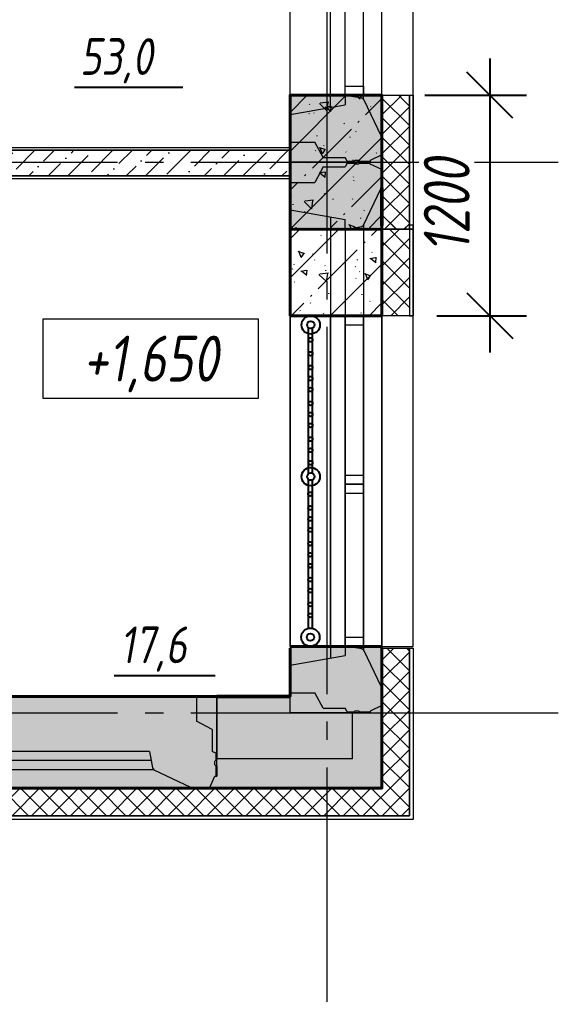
# Model space of a CAD drawing. Header units: millimetres. Extents: x -85420 to 1195317, y -69347 to 470418.
# Drawn here: x 499673 to 502586, y 14042 to 19354 of the extents above; entities that cross this region are included whole.
import ezdxf
from ezdxf import colors
from ezdxf.entities.mleader import LeaderData, LeaderLine
from ezdxf.enums import TextEntityAlignment as Align
from ezdxf.math import Vec2, Vec3

# ---------------------------------------------------------------- set-up
doc = ezdxf.new("R2010")
doc.units = ezdxf.units.MM
for name, pattern in [('GOST2.303 6', [12, 8, -1.5, 1, -1.5]), ('ГОСТ 2.303 4', [7, 5, -2, 0]), ('ГОСТ 2.303 5', [24, 20, -1.5, 1, -1.5]), ('осевая', [50.8, 31.75, -6.35, 6.35, -6.35])]:
    doc.linetypes.add(name, pattern=pattern)
for name, color, linetype, lineweight in [('+АР_Выноски', 4, 'Continuous', 9), ('+АР_Лестница', 3, 'Continuous', 9), ('+АР_Осевые линии', 252, 'GOST2.303 6', 9), ('+АР_Стены внутренние', 250, 'Continuous', 18), ('АР_Окна', 4, 'Continuous', 9), ('АР_Отметки', 7, 'Continuous', 5), ('АР_Сущ Несущая стена', 250, 'Continuous', 50), ('АР_штриховка несущих стен', 250, 'Continuous', 0), ('Подоконники ПД-11 (МДФ 1550х450)', 245, 'Continuous', 13), ('СПДС_+АР_Стены', 250, 'Continuous', 20), ('стены', 7, 'Continuous', 40), ('ТОНКАЯ', 253, 'Continuous', 0), ('ЭКСПЛИКАЦИЯ', 7, 'Continuous', 5)]:
    doc.layers.add(name, color=color, linetype=linetype, lineweight=lineweight)
for name, color, linetype, lineweight, true_color in [('АР_лестницы', 7, 'Continuous', 15, 0xff24ff), ('ОСИ', 7, 'осевая', 13, 0x999999), ('ПБ_граница', 7, 'ГОСТ 2.303 4', 40, 0xdb0000)]:
    doc.layers.add(name, color=color, linetype=linetype, lineweight=lineweight, true_color=true_color)
doc.styles.add('ISOCPEUR', font='', dxfattribs={"height": 250})
doc.styles.add('ГОСТ 2.304', font='CS_Gost2304.shx', dxfattribs={"oblique": 10})
doc.styles.get('ISOCPEUR').set_extended_font_data('ISOCPEUR', italic=True)
doc.dimstyles.new('СПДС', dxfattribs={"dimscale": 100, "dimtxt": 2.5, "dimasz": 2.5, "dimexe": 2, "dimexo": 0.625, "dimgap": 1, "dimtad": 1, "dimdec": 0, "dimrnd": 5, "dimtxsty": 'ГОСТ 2.304', "dimblk": 'OBLIQUE', "dimblk1": 'OBLIQUE', "dimblk2": 'OBLIQUE', "dimcen": 2.5, "dimdle": 2, "dimadec": 0, "dimazin": 2, "dimtfac": 0.75, "dimtdec": 4, "dimtmove": 1, "dimatfit": 3, "dimfxl": 1, "dimtfill": 1, "dimtolj": 1, "dimarcsym": 1})
pattern_1 = [(45, (0, 0), (-53.033009, 53.033009), []), (135, (0, 0), (-53.033009, -53.033009), [])]

# ---------------------------------------------------------------- blocks, each defined once
blk = doc.blocks.new('_Oblique')
at = {"color": 0, "linetype": 'ByBlock', "lineweight": -2}
blk.add_line((-0.5, -0.5), (0.5, 0.5), dxfattribs=at)
blk = doc.blocks.new('*D339')
at = {"layer": 'Defpoints', "color": 0, "ltscale": 100, "transparency": 16777216}
for p in [(501816.4, 18941.4), (501882.7, 17740.2), (502233.3, 17740.2)]:
    blk.add_point(p, dxfattribs=at)
at = {"layer": 'ПБ_граница', "color": 0, "linetype": 'ByBlock', "lineweight": -2, "ltscale": 100, "transparency": 16777216}
for p, q in [((502233.3, 19141.4), (502233.3, 17540.2)), ((501878.9, 18941.4), (502433.3, 18941.4)), ((501945.2, 17740.2), (502433.3, 17740.2))]:
    blk.add_line(p, q, dxfattribs=at)
at = {"layer": 'ПБ_граница', "color": 0, "lineweight": -2, "ltscale": 100, "transparency": 16777216, "xscale": 250, "yscale": 250, "zscale": 250}
for p, rotation in [((502233.3, 18941.4), 90), ((502233.3, 17740.2), 270)]:
    blk.add_blockref('_Oblique', p, dxfattribs=dict(at, rotation=rotation))
at = {"layer": 'ПБ_граница', "color": 0, "lineweight": 0, "ltscale": 100, "transparency": 16777216, "insert": (501998.7, 18340.8), "char_height": 250, "attachment_point": 5, "rotation": 90, "style": 'ГОСТ 2.304', "bg_fill": 3, "box_fill_scale": 1.1, "bg_fill_color": 256, "bg_fill_true_color": 13158600, "bg_fill_transparency": 0}
blk.add_mtext('\\A1;1200', dxfattribs=at)
blk = doc.blocks.new('_DotSmall')
at = {"color": 0, "linetype": 'ByBlock', "const_width": 0.5}
blk.add_lwpolyline([(-0.0625, 0, 1), (0.0625, 0, 1)], format="xyb", close=True, dxfattribs=at)
blk = doc.blocks.new('НП 3033')
at = {"layer": 'АР_Окна', "ltscale": 100}
for p, q in [((365, 500), (2635, 500)), ((365, 400), (2635, 400)), ((365, 300), (2635, 300)), ((365, 220), (2635, 220)), ((365, 0), (2635, 0))]:
    blk.add_line(p, q, dxfattribs=at)
for points in [[(365, 300), (365, 500), (365, 670), (2635, 670), (2635, 300)], [(365, 300), (415, 300), (415, 400), (365, 400)], [(1450, 400), (1425, 400), (1425, 300), (1450, 300), (1475, 300), (1475, 400), (1437.5, 400)], [(1500, 400), (1475, 400), (1475, 300), (1500, 300), (1525, 300), (1525, 400), (1487.5, 400)], [(2635, 300), (2585, 300), (2585, 400), (2635, 400)]]:
    blk.add_lwpolyline(points, dxfattribs=at)
at = {"layer": 'СПДС_+АР_Стены', "ltscale": 100}
for points in [[(0, 670), (0, 670), (365, 670), (365, 670)], [(3000, 670), (3000, 670), (2635, 670), (2635, 670)]]:
    blk.add_lwpolyline(points, dxfattribs=at)
at = {"layer": 'стены', "ltscale": 100}
for p, q in [((2960, 500), (2860, 500)), ((0, 0), (0, 0))]:
    blk.add_line(p, q, dxfattribs=at)
at = {"layer": 'стены', "lineweight": 30, "ltscale": 100}
blk.add_lwpolyline([(0, 0), (365, 0), (365, 500), (0, 500)], dxfattribs=at)
at = {"layer": 'стены', "ltscale": 100}
blk.add_lwpolyline([(3000, 500), (2635, 500), (2635, 0), (3000, 0)], dxfattribs=at)
blk = doc.blocks.new('обследование 2 этаж 1245')
at = {"layer": 'ТОНКАЯ', "ltscale": 100}
for p, q in [((60460, -52820), (60460, -50100)), ((59960, -52700), (59960, -50220)), ((60180, -52661.9), (60180, -50258.1)), ((60260, -52595), (60260, -50325)), ((60360, -52617), (60360, -50303)), ((60260, -52595), (60350, -52610)), ((60260, -52595), (60260, -52648)), ((60350, -52610), (60360, -52617)), ((60360, -52617), (60455, -52818)), ((59960, -52700), (60260, -52648)), ((59960, -52700), (59960, -52850)), ((59960, -52850), (60095, -52850)), ((59960, -52960), (59960, -52850)), ((60140, -52935), (60095, -52850)), ((60455, -52818), (60460, -52820)), ((60460, -52920), (60460, -52820)), ((60140, -52935), (60260, -52935)), ((60270, -52955), (60260, -52935)), ((60270, -52955), (60308, -52955)), ((60313, -52950), (60308, -52955)), ((60333, -52950), (60313, -52950)), ((60338, -52955), (60333, -52950)), ((60338, -52955), (60395, -52955)), ((60460, -52920), (60395, -52950)), ((60395, -52950), (60395, -52955)), ((60395, -52955), (60395, -52960)), ((60395, -52960), (59960, -52960)), ((59960, -52960), (59960, -53070)), ((60395, -52960), (59960, -52960)), ((59960, -52960), (59960, -53070)), ((60395, -52960), (59960, -52960)), ((60140, -52985), (60095, -53070)), ((60140, -52985), (60260, -52985)), ((60270, -52965), (60260, -52985)), ((60270, -52965), (60308, -52965)), ((60313, -52970), (60308, -52965)), ((60333, -52970), (60313, -52970)), ((60338, -52965), (60333, -52970)), ((60338, -52960), (60395, -52960)), ((60338, -52960), (60395, -52960)), ((60338, -52960), (60395, -52960)), ((60338, -52965), (60395, -52965)), ((60395, -52965), (60395, -52960)), ((60395, -52965), (60395, -52960)), ((60395, -52970), (60395, -52965)), ((60395, -52970), (60395, -52965)), ((60460, -53000), (60395, -52970)), ((60460, -53000), (60395, -52970)), ((60460, -53000), (60460, -53100)), ((60460, -53000), (60460, -53100)), ((59960, -53220), (59960, -53070)), ((59960, -53220), (59960, -53070)), ((59960, -53070), (60095, -53070)), ((60360, -53303), (60455, -53102)), ((60360, -53303), (60455, -53102)), ((60455, -53102), (60460, -53100)), ((60455, -53102), (60460, -53100)), ((60460, -53100), (60460, -55820)), ((59960, -53220), (60260, -53272)), ((59960, -53220), (60260, -53272)), ((59960, -53220), (59960, -55700)), ((60180, -53258.1), (60180, -55661.9)), ((60260, -53325), (60260, -53272)), ((60260, -53325), (60260, -53272)), ((60260, -53325), (60350, -53310)), ((60260, -53325), (60350, -53310)), ((60260, -53325), (60260, -55595)), ((60350, -53310), (60360, -53303)), ((60350, -53310), (60360, -53303)), ((60360, -53303), (60360, -55617)), ((60260, -55595), (60350, -55610)), ((60260, -55595), (60260, -55648)), ((60260, -55595), (60350, -55610)), ((60260, -55595), (60260, -55648)), ((60350, -55610), (60360, -55617)), ((60350, -55610), (60360, -55617)), ((59960, -55700), (60260, -55648)), ((59960, -55700), (60260, -55648)), ((60360, -55617), (60455, -55818)), ((60360, -55617), (60455, -55818)), ((59960, -55700), (59960, -55850)), ((59960, -55700), (59960, -55850)), ((60455, -55818), (60460, -55820)), ((60455, -55818), (60460, -55820)), ((60460, -55920), (60460, -55820)), ((60460, -55920), (60460, -55820)), ((59300, -55870), (56820, -55870)), ((59300, -55870), (59450, -55870)), ((59450, -55870), (59450, -56005)), ((59560, -55870), (59450, -55870)), ((59960, -55870), (59560, -55870)), ((59960, -55870), (59560, -55870)), ((59960, -55870), (59560, -55870)), ((59560, -56305), (59560, -55870)), ((59560, -55870), (59560, -56210)), ((59960, -55960), (59960, -55850)), ((59960, -55850), (60095, -55850)), ((59960, -55960), (59960, -55850)), ((59960, -55960), (59960, -55870)), ((59960, -55960), (59960, -55870)), ((60140, -55935), (60095, -55850)), ((60460, -55920), (60395, -55950)), ((60460, -55920), (60395, -55950)), ((60300, -55960), (59960, -55960)), ((60300, -55960), (59960, -55960)), ((60395, -55960), (59960, -55960)), ((60395, -55960), (59960, -55960)), ((60140, -55935), (60260, -55935)), ((60270, -55955), (60260, -55935)), ((60270, -55955), (60308, -55955)), ((60300, -56210), (60300, -55960)), ((60300, -56210), (60300, -55960)), ((60300, -56210), (60300, -55960)), ((60313, -55950), (60308, -55955)), ((60333, -55950), (60313, -55950)), ((60338, -55955), (60333, -55950)), ((60338, -55955), (60395, -55955)), ((60338, -55960), (60395, -55960)), ((60338, -55960), (60395, -55960)), ((60395, -55950), (60395, -55955)), ((60395, -55950), (60395, -55955)), ((60395, -55955), (60395, -55960)), ((60395, -55955), (60395, -55960)), ((59535, -56050), (59450, -56005)), ((59535, -56050), (59535, -56170)), ((59195, -56170), (56925, -56170)), ((59195, -56170), (59203.3, -56220)), ((59555, -56180), (59535, -56170)), ((59555, -56180), (59555, -56218)), ((59203.3, -56220), (56916.7, -56220)), ((59203.3, -56220), (59210, -56260)), ((59550, -56223), (59555, -56218)), ((59550, -56243), (59550, -56223)), ((59555, -56248), (59550, -56243)), ((59555, -56248), (59555, -56305)), ((60300, -56210), (59560, -56210)), ((60300, -56210), (59560, -56210)), ((60300, -56210), (59560, -56210)), ((59560, -56248), (59560, -56305)), ((59217, -56270), (56903, -56270)), ((59210, -56260), (59217, -56270)), ((59217, -56270), (59418, -56365)), ((59520, -56370), (59550, -56305)), ((59550, -56305), (59555, -56305)), ((59555, -56305), (59560, -56305)), ((59420, -56370), (56700, -56370)), ((59418, -56365), (59420, -56370)), ((59520, -56370), (59420, -56370))]:
    blk.add_line(p, q, dxfattribs=at)
blk = doc.blocks.new('A$C314F1C93')
at = {"layer": '+АР_Осевые линии', "linetype": 'ГОСТ 2.303 5', "lineweight": 0, "ltscale": 100}
blk.add_line((70940, 64752.7), (70940, -9752.2), dxfattribs=at)
for points in [[(-4200, 3250), (75280, 3250)], [(-4200, 250), (75280, 250)]]:
    blk.add_lwpolyline(points, dxfattribs=at)
blk = doc.blocks.new('АР план')
at = {"layer": 'АР_Отметки', "lineweight": 9}
ml = blk.add_multileader_mtext('Standard', dxfattribs=at)
ml.set_content('+3,950', color=256, style='ISOCPEUR')
ml.set_leader_properties(color=256, linetype='Continuous', lineweight=-1)
ml.set_arrow_properties(name='DOTSMALL')
ml.build(insert=Vec2(0, 0))
ml.multileader.update_dxf_attribs({"has_text_frame": 1, "text_left_attachment_type": 4, "text_right_attachment_type": 4, "dogleg_length": 100, "arrow_head_size": 180})
ctx = ml.context
ctx.base_point, ctx.char_height, ctx.arrow_head_size, ctx.landing_gap_size, ctx.plane_origin = Vec3(653061.3, 32239.7), 250, 180, 50, Vec3(652979.9, 30972.2)
ctx.left_attachment, ctx.right_attachment = 4, 4
notes = []
notes.append((ctx, [(0, (0, 0, 0), (0, 0), (1, 0), 1, [])]))
ctx.mtext.insert, ctx.mtext.width, ctx.mtext.line_spacing_style, ctx.mtext.flow_direction = Vec3(653111.3, 32573.1), 852.697, 2, 5
ml = blk.add_multileader_mtext('Standard', dxfattribs=at)
ml.set_content('+1,975', color=256, style='ISOCPEUR')
ml.set_leader_properties(color=256, linetype='Continuous', lineweight=-1)
ml.set_arrow_properties(name='DOTSMALL')
ml.build(insert=Vec2(0, 0))
ml.multileader.update_dxf_attribs({"has_text_frame": 1, "text_left_attachment_type": 4, "text_right_attachment_type": 4, "dogleg_length": 100, "arrow_head_size": 180})
ctx = ml.context
ctx.base_point, ctx.char_height, ctx.arrow_head_size, ctx.landing_gap_size, ctx.plane_origin = Vec3(652749.3, 27128.7), 250, 180, 50, Vec3(655881.4, 25957)
ctx.left_attachment, ctx.right_attachment = 4, 4
notes.append((ctx, [(0, (0, 0, 0), (0, 0), (1, 0), 1, [])]))
ctx.mtext.insert, ctx.mtext.width, ctx.mtext.line_spacing_style, ctx.mtext.flow_direction = Vec3(652799.3, 27528.7), 852.697, 2, 5
ml = blk.add_multileader_mtext('Standard', dxfattribs=at)
ml.set_content('+2,410', color=256, style='ISOCPEUR')
ml.set_leader_properties(color=256, linetype='Continuous', lineweight=-1)
ml.set_arrow_properties(name='DOTSMALL')
ml.build(insert=Vec2(0, 0))
ml.multileader.update_dxf_attribs({"has_text_frame": 1, "text_left_attachment_type": 4, "text_right_attachment_type": 4, "dogleg_length": 100, "arrow_head_size": 180})
ctx = ml.context
ctx.base_point, ctx.char_height, ctx.arrow_head_size, ctx.landing_gap_size, ctx.plane_origin = Vec3(649667.1, 15695.9), 250, 180, 50, Vec3(647505.9, 15104.7)
ctx.left_attachment, ctx.right_attachment = 4, 4
notes.append((ctx, [(0, (0, 0, 0), (0, 0), (1, 0), 1, [])]))
ctx.mtext.insert, ctx.mtext.width, ctx.mtext.line_spacing_style, ctx.mtext.flow_direction = Vec3(649717.1, 16029.2), 852.697, 2, 5
for ctx, leaders in notes:
    for number, flags, end, landing, length, lines in leaders:
        leader = LeaderData()
        leader.index, (leader.has_last_leader_line, leader.has_dogleg_vector, leader.attachment_direction) = number, flags
        leader.last_leader_point, leader.dogleg_vector, leader.dogleg_length = Vec3(end), Vec3(landing), length
        for number, points, colour, breaks in lines:
            line = LeaderLine()
            line.index, line.vertices, line.color, line.breaks = number, Vec3.list(points), colors.encode_raw_color(colour), breaks
            leader.lines.append(line)
        ctx.leaders.append(leader)

msp = doc.modelspace()

# ---------------------------------------------------------------- wipeouts: each hides what was drawn before it
at = {"color": 7, "ltscale": 100, "true_color": 0xffffff}
msp.add_wipeout([(499800, 17291.3), (500973.8, 17291.3), (500973.8, 17721.3), (499800, 17721.3)], dxfattribs=at).dxf.layer = '+АР_Выноски'

# ---------------------------------------------------------------- next in the draw order: linework, layer by layer
at = {"layer": '+АР_Выноски', "linetype": 'Continuous', "ltscale": 100}
msp.add_lwpolyline([(499800, 17291.3), (500973.8, 17291.3), (500973.8, 17721.3), (499800, 17721.3), (499800, 17291.3)], dxfattribs=at)

# ---------------------------------------------------------------- next in the draw order: texts
at = {"layer": '+АР_Выноски', "linetype": 'Continuous', "ltscale": 100, "style": 'ГОСТ 2.304', "oblique": 10}
msp.add_text('+1,650', height=250, dxfattribs=at).set_placement((500386.9, 17506.3), align=Align.MIDDLE_CENTER)

# ---------------------------------------------------------------- next in the draw order: block references
at = {"layer": 'ОСИ', "ltscale": 40}
msp.add_blockref('A$C314F1C93', (430406.4, 15326.4, 0), dxfattribs=at)

# ---------------------------------------------------------------- next in the draw order: hatches: boundary and pattern name
at = {"layer": '+АР_Стены внутренние', "lineweight": 0, "ltscale": 100}
h = msp.add_hatch(dxfattribs=at)
h.set_pattern_fill('БЕТОН И ИЗДЕЛИЯ ИЗ НЕГО', color=256, scale=30, style=0, pattern_type=2)
h.set_pattern_definition([(45, (0, 0), (39.774756, 145.840774), [187.5, -40.5, 0, -40.5])])
h.paths.add_polyline_path([(494946.4, 18641.4), (501146.4, 18641.4), (501146.4, 18501.4), (494946.4, 18501.4)], flags=0)
at = {"layer": 'АР_штриховка несущих стен', "lineweight": 0}
h = msp.add_hatch(dxfattribs=at)
h.set_pattern_fill('FP_1', color=256, angle=90, style=0, pattern_type=2)
h.set_pattern_definition([(225, (226303.74, 397242.94), (212.13203, -212.13203), [300, -50, 10, -50]), (225, (226091.74, 397242.94), (212.13203, -212.13203), []), (140, (226303.74, 397242.94), (31.37587, 358.6306), [37.5, -412.5]), (85, (226303.74, 397242.94), (-376.09568, -69.3761), [30, -330]), (190.451, (226306.35, 397272.82), (-344.71734, 289.2568), [31.87, -350.571]), (136.184, (226203.74, 397242.94), (82.7615, 533.61997), [56.25, -618.75]), (186.636, (226210.64, 397287.4), (-487.0622, 467.3284), [47.805, -525.856]), (81.184, (226203.74, 397242.94), (-487.05805, 467.33264), [45, -495]), (111, (226228.74, 397292.94), (201.30952, 298.45407), [37.5, -412.5]), (56, (226228.74, 397292.94), (-362.5749, 121.6571), [30, -330]), (161.451, (226245.5, 397317.8), (-161.2621, 420.11198), [31.87, -350.571]), (127.5, (226303.74, 397242.94), (-166.446927, 6.079928), [3.353, -322.647, 3.353, -331.647, -331.25]), (127.5, (226303.74, 397242.94), (-166.446927, 6.079928), [-661, 3.353, -327.897]), (97.5, (226303.74, 397242.94), (-197.205856, 131.53477), [3.353, -187.647, 3.353, -315.147, -126.25]), (97.5, (226303.74, 397242.94), (-197.205856, 131.53477), [-509.5, 3.353, -122.897]), (57.5, (226303.74, 397131.44), (11.277436, 266.911218), [3.353, -121.647, 3.353, -386.647, -517.5]), (57.5, (226303.74, 397131.44), (11.277436, 266.911218), [-515, 3.353, -514.147]), (47.5, (226303.74, 397081.44), (-50.05249, 291.59308), [3.353, -159.147, 3.353, -255.647, -367.5]), (47.5, (226303.74, 397081.44), (-50.05249, 291.59308), [-421.5, 3.353, -364.147])])
edge = h.paths.add_edge_path()
edge.add_line((501646.4, 15929.2), (501646.4, 15166.4))
edge.add_line((501646.4, 15166.4), (494381.4, 15166.4))
edge.add_line((494381.4, 15166.4), (494381.4, 15666.4))
edge.add_line((494381.4, 15666.4), (501146.4, 15666.4))
edge.add_line((501146.4, 15666.4), (501146.4, 15929.2))
edge.add_line((501646.4, 15929.2), (501146.4, 15929.2))
edge = h.paths.add_edge_path()
edge.add_line((501146.4, 18223.7), (501146.4, 18941.4))
edge.add_line((501146.4, 18941.4), (501646.4, 18941.4))
edge.add_line((501646.4, 18941.4), (501646.4, 18223.7))
edge.add_line((501146.4, 18223.7), (501646.4, 18223.7))
h = msp.add_hatch(dxfattribs=at)
h.set_pattern_fill('FP_1', color=256, angle=90, style=0, pattern_type=2)
h.set_pattern_definition([(225, (279638.74, 407007.6), (212.13203, -212.13203), [300, -50, 10, -50]), (225, (279426.74, 407007.6), (212.13203, -212.13203), []), (140, (279638.74, 407007.6), (31.37587, 358.6306), [37.5, -412.5]), (85, (279638.74, 407007.6), (-376.09568, -69.3761), [30, -330]), (190.451, (279641.35, 407037.5), (-344.71734, 289.2568), [31.87, -350.571]), (136.184, (279538.74, 407007.6), (82.7615, 533.61997), [56.25, -618.75]), (186.636, (279545.64, 407052.07), (-487.0622, 467.3284), [47.805, -525.856]), (81.184, (279538.74, 407007.6), (-487.05805, 467.33264), [45, -495]), (111, (279563.74, 407057.6), (201.30952, 298.45407), [37.5, -412.5]), (56, (279563.74, 407057.6), (-362.5749, 121.6571), [30, -330]), (161.451, (279580.5, 407082.48), (-161.2621, 420.11198), [31.87, -350.571]), (127.5, (279638.74, 407007.6), (-166.446927, 6.079928), [3.353, -322.647, 3.353, -331.647, -331.25]), (127.5, (279638.74, 407007.6), (-166.446927, 6.079928), [-661, 3.353, -327.897]), (97.5, (279638.74, 407007.6), (-197.205856, 131.53477), [3.353, -187.647, 3.353, -315.147, -126.25]), (97.5, (279638.74, 407007.6), (-197.205856, 131.53477), [-509.5, 3.353, -122.897]), (57.5, (279638.74, 406896.1), (11.277436, 266.91122), [3.353, -121.647, 3.353, -386.647, -517.5]), (57.5, (279638.74, 406896.1), (11.277436, 266.91122), [-515, 3.353, -514.147]), (47.5, (279638.74, 406846.1), (-50.05249, 291.59308), [3.353, -159.147, 3.353, -255.647, -367.5]), (47.5, (279638.74, 406846.1), (-50.05249, 291.59308), [-421.5, 3.353, -364.147])])
h.paths.add_polyline_path([(501146.4, 18211.1), (501646.4, 18211.1), (501646.4, 18941.1), (501146.4, 18941.1)])
h = msp.add_hatch(dxfattribs=at)
h.set_pattern_fill('FP_1', color=256, angle=90, style=0, pattern_type=2)
h.set_pattern_definition([(225, (279638.74, 407007.6), (212.13203, -212.13203), [300, -50, 10, -50]), (225, (279426.74, 407007.6), (212.13203, -212.13203), []), (140, (279638.74, 407007.6), (31.37587, 358.6306), [37.5, -412.5]), (85, (279638.74, 407007.6), (-376.09568, -69.3761), [30, -330]), (190.451, (279641.35, 407037.5), (-344.71734, 289.2568), [31.87, -350.571]), (136.184, (279538.74, 407007.6), (82.7615, 533.61997), [56.25, -618.75]), (186.636, (279545.64, 407052.07), (-487.0622, 467.3284), [47.805, -525.856]), (81.184, (279538.74, 407007.6), (-487.05805, 467.33264), [45, -495]), (111, (279563.74, 407057.6), (201.30952, 298.45407), [37.5, -412.5]), (56, (279563.74, 407057.6), (-362.5749, 121.6571), [30, -330]), (161.451, (279580.5, 407082.48), (-161.2621, 420.11198), [31.87, -350.571]), (127.5, (279638.74, 407007.6), (-166.446927, 6.079928), [3.353, -322.647, 3.353, -331.647, -331.25]), (127.5, (279638.74, 407007.6), (-166.446927, 6.079928), [-661, 3.353, -327.897]), (97.5, (279638.74, 407007.6), (-197.205856, 131.53477), [3.353, -187.647, 3.353, -315.147, -126.25]), (97.5, (279638.74, 407007.6), (-197.205856, 131.53477), [-509.5, 3.353, -122.897]), (57.5, (279638.74, 406896.1), (11.277436, 266.91122), [3.353, -121.647, 3.353, -386.647, -517.5]), (57.5, (279638.74, 406896.1), (11.277436, 266.91122), [-515, 3.353, -514.147]), (47.5, (279638.74, 406846.1), (-50.05249, 291.59308), [3.353, -159.147, 3.353, -255.647, -367.5]), (47.5, (279638.74, 406846.1), (-50.05249, 291.59308), [-421.5, 3.353, -364.147])])
h.paths.add_polyline_path([(501146.4, 18211.1), (501646.4, 18211.1), (501646.4, 18941.1), (501146.4, 18941.1)])
h = msp.add_hatch(dxfattribs=at)
h.set_pattern_fill('FP_1', color=256, angle=270, style=0, pattern_type=2)
h.set_pattern_definition([(225, (219368.74, 450417.02), (212.13203, -212.13203), [300, -50, 10, -50]), (225, (219156.74, 450417.02), (212.13203, -212.13203), []), (140, (219368.74, 450417.02), (31.37587, 358.6306), [37.5, -412.5]), (85, (219368.74, 450417.02), (-376.09568, -69.3761), [30, -330]), (190.451, (219371.35, 450446.9), (-344.71734, 289.2568), [31.87, -350.571]), (136.184, (219268.74, 450417.02), (82.7615, 533.61997), [56.25, -618.75]), (186.636, (219275.64, 450461.5), (-487.0622, 467.3284), [47.805, -525.856]), (81.184, (219268.74, 450417), (-487.05805, 467.33264), [45, -495]), (111, (219293.74, 450467.02), (201.30952, 298.45407), [37.5, -412.5]), (56, (219293.74, 450467.02), (-362.5749, 121.6571), [30, -330]), (161.451, (219310.5, 450491.9), (-161.2621, 420.11198), [31.87, -350.571]), (127.5, (219368.74, 450417.02), (-166.446927, 6.079928), [3.353, -322.647, 3.353, -331.647, -331.25]), (127.5, (219368.74, 450417.02), (-166.446927, 6.079928), [-661, 3.353, -327.897]), (97.5, (219368.74, 450417.02), (-197.205856, 131.53477), [3.353, -187.647, 3.353, -315.147, -126.25]), (97.5, (219368.74, 450417.02), (-197.205856, 131.53477), [-509.5, 3.353, -122.897]), (57.5, (219368.74, 450305.52), (11.277436, 266.911218), [3.353, -121.647, 3.353, -386.647, -517.5]), (57.5, (219368.74, 450305.52), (11.277436, 266.911218), [-515, 3.353, -514.147]), (47.5, (219368.74, 450255.52), (-50.05249, 291.59308), [3.353, -159.147, 3.353, -255.647, -367.5]), (47.5, (219368.74, 450255.52), (-50.05249, 291.59308), [-421.5, 3.353, -364.147])])
edge = h.paths.add_edge_path()
edge.add_line((501646.4, 17740.2), (501646.4, 18211.7))
edge.add_line((501146.4, 17740.2), (501646.4, 17740.2))
edge.add_line((501146.4, 18211.7), (501146.4, 17740.2))
edge.add_line((501646.4, 18211.7), (501146.4, 18211.7))
at = {"layer": 'СПДС_+АР_Стены', "lineweight": 9, "ltscale": 100}
h = msp.add_hatch(dxfattribs=at)
h.set_pattern_fill('НЕМЕТАЛЛИЧЕСКИЕ МАТЕРИАЛЫ', color=256, scale=30, style=0, pattern_type=2)
h.set_pattern_definition(pattern_1)
h.paths.add_polyline_path([(501796.4, 15929.2), (501796.4, 15016.4), (501646.4, 15166.4), (501646.4, 15929.2)], flags=0)
h = msp.add_hatch(dxfattribs=at)
h.set_pattern_fill('НЕМЕТАЛЛИЧЕСКИЕ МАТЕРИАЛЫ', color=256, scale=30, style=0, pattern_type=2)
h.set_pattern_definition(pattern_1)
h.paths.add_polyline_path([(501796.4, 15016.4), (494381.4, 15016.4), (494381.4, 15166.4), (501646.4, 15166.4)], flags=0)

# ---------------------------------------------------------------- next in the draw order: linework, layer by layer
at = {"layer": '+АР_Стены внутренние', "ltscale": 100}
for points in [[(494946.5, 18656.4), (501146.4, 18656.4), (501146.4, 18641.4), (494946.4, 18641.4)], [(494946.4, 18501.4), (501146.4, 18501.4), (501146.4, 18486.4), (494946.5, 18486.4)]]:
    msp.add_lwpolyline(points, dxfattribs=at)
msp.add_lwpolyline([(494946.4, 18641.4), (501146.4, 18641.4), (501146.4, 18501.4), (494946.4, 18501.4), (494946.4, 18641.4)], close=True, dxfattribs=at)
at = {"layer": 'АР_лестницы', "ltscale": 75}
for p, q in [((501646.4, 18436.4, 0), (501646.4, 18223.7, 0)), ((501646.4, 18436.4, 0), (501646.4, 18223.7, 0)), ((501646.4, 18424.4, 0), (501646.4, 18223.7, 0)), ((501646.4, 18424.4, 0), (501646.4, 18223.7, 0)), ((501646.4, 15929.2, 0), (501646.4, 15716.4, 0)), ((501646.4, 15929.2, 0), (501646.4, 15704.4, 0))]:
    msp.add_line(p, q, dxfattribs=at)
at = {"layer": 'АР_Окна', "ltscale": 100}
for p, q in [((501146.4, 15938.7, 0), (501146.4, 17740.2, 0)), ((501366.4, 15938.7, 0), (501366.4, 17740.2, 0)), ((501446.4, 15938.7, 0), (501446.4, 17740.2, 0)), ((501546.4, 15938.7, 0), (501546.4, 17740.2, 0)), ((501646.4, 15938.7, 0), (501646.4, 17740.2, 0))]:
    msp.add_line(p, q, dxfattribs=at)
at = {"layer": 'АР_Окна', "ltscale": 100, "elevation": 0}
for points in [[(501446.4, 17740.2), (501446.4, 17690.2), (501546.4, 17690.2), (501546.4, 17740.2)], [(501546.4, 16846.9), (501546.4, 16821.9), (501446.4, 16821.9), (501446.4, 16846.9), (501446.4, 16871.9), (501546.4, 16871.9), (501546.4, 16834.4)], [(501546.4, 16796.9), (501546.4, 16771.9), (501446.4, 16771.9), (501446.4, 16796.9), (501446.4, 16821.9), (501546.4, 16821.9), (501546.4, 16784.4)], [(501446.4, 15938.7), (501446.4, 15988.7), (501546.4, 15988.7), (501546.4, 15938.7)]]:
    msp.add_lwpolyline(points, dxfattribs=at)
at = {"layer": 'АР_Сущ Несущая стена', "ltscale": 100}
msp.add_line((501146.4, 15666.4, 0), (500746.4, 15666.4, 0), dxfattribs=at)
msp.add_line((501146.4, 15666.4, 0), (500746.4, 15666.4, 0), dxfattribs=at)
at = {"layer": 'АР_Сущ Несущая стена', "ltscale": 100, "elevation": 0}
msp.add_lwpolyline([(501646.4, 18231.2), (501646.4, 18436.4)], dxfattribs=at)
msp.add_lwpolyline([(501646.4, 18231.2), (501646.4, 18436.4)], dxfattribs=at)
at = {"layer": 'Подоконники ПД-11 (МДФ 1550х450)', "color": 0, "lineweight": -3, "ltscale": 100}
for p, q in [((501247.1, 16879.7, 0), (501247.1, 17673.8, 0)), ((501268.8, 16880.4, 0), (501268.8, 17673, 0)), ((501247.1, 16037.7, 0), (501247.1, 16846.9, 0)), ((501268.8, 16037.2, 0), (501268.8, 16846.1, 0)), ((501247.1, 15938.7, 0), (501247.1, 15939.6, 0)), ((501268.8, 15938.7, 0), (501268.8, 15940.2, 0))]:
    msp.add_line(p, q, dxfattribs=at)
for centre, radius in [((501258.5, 17690.2, 0), 50), ((501258.5, 17690.2, 0), 20), ((501257.9, 17608.7, 0), 10.9), ((501257.9, 17533.3, 0), 10.9), ((501257.9, 17458, 0), 10.9), ((501257.9, 17398, 0), 10.9), ((501257.9, 17338, 0), 10.9), ((501257.9, 17262.6, 0), 10.9), ((501257.9, 17202.6, 0), 10.9), ((501257.9, 17142.6, 0), 10.9), ((501258, 17067.4, 0), 11), ((501257.9, 17007.4, 0), 10.9), ((501257.9, 16938.6, 0), 10.9), ((501258.5, 16863.3, 0), 50), ((501258.5, 16863.3, 0), 20), ((501255.4, 16768.5, 0), 10.9), ((501256.1, 16693.1, 0), 10.9), ((501256.1, 16633.1, 0), 10.9), ((501256.1, 16573.1, 0), 10.9), ((501255.5, 16497.7, 0), 10.9), ((501255.5, 16437.7, 0), 10.9), ((501255.5, 16377.7, 0), 10.9), ((501256.1, 16302.3, 0), 10.9), ((501256.1, 16242.3, 0), 10.9), ((501256.1, 16167.3, 0), 10.9), ((501256.1, 16107.3, 0), 10.9), ((501256.7, 15988.7, 0), 50), ((501256.7, 15988.7, 0), 20)]:
    msp.add_circle(centre, radius, dxfattribs=at)
at = {"layer": 'СПДС_+АР_Стены', "ltscale": 100}
for points in [[(501646.4, 18941.4), (501796.4, 18941.4), (501796.4, 18211.7), (501646.4, 18211.7), (501646.4, 18211.1)], [(501646.4, 18211.1), (501646.4, 18211.1), (501646.4, 18941.4)], [(501796.4, 18941.4), (501796.4, 18941.4), (501816.4, 18941.4), (501816.4, 18233.2), (501796.4, 18233.2), (501796.4, 18211.1)], [(501796.4, 18941.4), (501796.4, 18941.4)], [(501796.4, 18211.1), (501796.4, 18941.4)], [(501646.4, 15166.4), (501646.4, 15929.2), (501796.4, 15929.2), (501796.4, 15016.4)], [(501796.4, 15016.4), (501796.4, 15929.2), (501816.4, 15929.2), (501816.4, 14996.4)], [(501796.4, 15016.4), (494381.4, 15016.4), (494381.4, 15166.4), (501646.4, 15166.4)], [(501816.4, 14996.4), (494381.4, 14996.4), (494381.4, 15016.4), (501796.4, 15016.4)]]:
    msp.add_lwpolyline(points, dxfattribs=at)
at = {"layer": 'СПДС_+АР_Стены', "ltscale": 100, "elevation": 0}
for points in [[(501816.4, 18576.7), (501816.4, 18576.7), (501816.4, 18211.7), (501816.4, 18211.7)], [(501816.4, 18576.7), (501816.4, 18576.7), (501816.4, 18211.7), (501816.4, 18211.7)], [(501816.4, 18576.4), (501816.4, 18576.4), (501816.4, 18141.4), (501816.4, 18141.4)], [(501816.4, 18576.4), (501816.4, 18576.4), (501816.4, 18141.4), (501816.4, 18141.4)], [(501816.4, 17740.2), (501816.4, 17740.2), (501146.4, 17740.2), (501146.4, 18211.7), (501816.4, 18211.7), (501816.4, 17740.2), (501816.4, 17740.2)]]:
    msp.add_lwpolyline(points, dxfattribs=at)
at = {"layer": 'стены', "ltscale": 100, "elevation": 0}
for points in [[(501146.4, 18161.2), (501146.4, 18941.4), (501646.4, 18941.4), (501646.4, 18161.2)], [(501646.4, 18941.4), (501146.4, 18941.4), (501146.4, 18223.7)], [(501146.4, 18161.2), (501146.4, 18941.4), (501646.4, 18941.4), (501646.4, 18161.2)], [(501646.4, 18941.4), (501146.4, 18941.4), (501146.4, 18223.7)], [(501646.4, 18223.7), (501646.4, 18941.4)], [(501646.4, 18223.7), (501646.4, 18941.4)], [(501146.4, 15938.7), (501646.4, 15938.7)], [(501146.4, 15938.7), (501646.4, 15938.7)], [(501146.4, 15929.2), (501146.4, 15666.4), (494381.4, 15666.4), (494381.4, 15166.4), (501646.4, 15166.4), (501646.4, 15929.2)]]:
    msp.add_lwpolyline(points, dxfattribs=at)
at = {"layer": 'стены', "ltscale": 100}
msp.add_lwpolyline([(501146.4, 18231.2), (501146.4, 18941.4), (501646.4, 18941.4), (501646.4, 18231.2)], dxfattribs=at)
msp.add_lwpolyline([(501146.4, 18231.2), (501146.4, 18941.4), (501646.4, 18941.4), (501646.4, 18231.2)], dxfattribs=at)
at = {"layer": 'стены', "lineweight": 30, "ltscale": 100, "elevation": 0}
for points in [[(501146.4, 18576.7), (501146.4, 18211.7), (501646.4, 18211.7), (501646.4, 18576.7)], [(501146.4, 18576.4), (501146.4, 18211.7), (501646.4, 18211.7), (501646.4, 18576.4)]]:
    msp.add_lwpolyline(points, dxfattribs=at)
at = {"layer": 'стены', "ltscale": 100, "elevation": 0}
msp.add_lwpolyline([(501146.4, 17740.2), (501646.4, 17740.2), (501646.4, 18211.7), (501146.4, 18211.7)], close=True, dxfattribs=at)
at = {"layer": 'ЭКСПЛИКАЦИЯ', "linetype": 'Continuous', "lineweight": 25, "ltscale": 100}
for p, q in [((499971.5, 18985.5), (500561.5, 18985.5)), ((500188.7, 15780.4), (500738.7, 15780.4))]:
    msp.add_line(p, q, dxfattribs=at)

# ---------------------------------------------------------------- next in the draw order: block references
at = {"layer": 'АР_Сущ Несущая стена', "xscale": -1, "rotation": 270}
msp.add_blockref('НП 3033', (501146.4, 18576.4, 0), dxfattribs=at)
at = {"layer": 'ТОНКАЯ', "ltscale": 200}
msp.add_blockref('обследование 2 этаж 1245', (441186.4, 71536.4, 0), dxfattribs=at)

# ---------------------------------------------------------------- next in the draw order: texts
at = {"layer": 'ЭКСПЛИКАЦИЯ', "linetype": 'Continuous', "lineweight": 25, "ltscale": 100, "style": 'ГОСТ 2.304', "oblique": 10}
for s, p in [('53,0', (500001.5, 19252.1)), ('17,6', (500218.7, 16047.1))]:
    msp.add_text(s, height=200, dxfattribs=at).set_placement(p, align=Align.TOP_LEFT)

# ---------------------------------------------------------------- next in the draw order: wipeouts: each hides what was drawn before it
at = {"color": 7, "ltscale": 100, "true_color": 0xffffff}
msp.add_wipeout([(499800, 17291.3), (500973.8, 17291.3), (500973.8, 17721.3), (499800, 17721.3)], dxfattribs=at).dxf.layer = '+АР_Выноски'

# ---------------------------------------------------------------- next in the draw order: linework, layer by layer
at = {"layer": '+АР_Выноски', "linetype": 'Continuous', "ltscale": 100}
msp.add_lwpolyline([(499800, 17291.3), (500973.8, 17291.3), (500973.8, 17721.3), (499800, 17721.3), (499800, 17291.3)], dxfattribs=at)
at = {"layer": '+АР_Лестница', "ltscale": 100, "elevation": 0}
msp.add_lwpolyline([(499542.7, 17791.5, 0, 0, 0), (500098.9, 17791.5, 0, 0, 0), (500098.9, 16936.5, 0, 0, 0), (500098.9, 16341.5, 0, 0, 0), (499820.8, 16341.5, 70, 0, 0), (499542.7, 16341.5, 0, 0, 0)], format="xyseb", dxfattribs=at)

# ---------------------------------------------------------------- next in the draw order: texts
at = {"layer": '+АР_Выноски', "linetype": 'Continuous', "ltscale": 100, "style": 'ГОСТ 2.304', "oblique": 10}
msp.add_text('+1,650', height=250, dxfattribs=at).set_placement((500386.9, 17506.3), align=Align.MIDDLE_CENTER)

# ---------------------------------------------------------------- next in the draw order: leaders
at = {"layer": 'ПБ_граница', "linetype": 'ByBlock', "lineweight": 0, "ltscale": 70}
ml = msp.add_multileader_mtext('Standard', dxfattribs=at)
ml.set_content('Граница пожарной зоны ', color=256, style='ГОСТ 2.304')
ml.set_leader_properties(color=256, lineweight=-1)
ml.set_arrow_properties(name='DOTSMALL')
ml.build(insert=Vec2(0, 0))
ml.multileader.update_dxf_attribs({"text_left_attachment_type": 6, "text_right_attachment_type": 6, "dogleg_length": 173.1, "arrow_head_size": 250, "scale": 100})
ctx = ml.context
ctx.base_point, ctx.scale, ctx.char_height, ctx.arrow_head_size, ctx.landing_gap_size, ctx.plane_origin = Vec3(479091.4, 17136.1), 100, 250, 250, 200, Vec3(526059.3, 29498.9)
ctx.left_attachment, ctx.right_attachment = 6, 6
notes = []
notes.append((ctx, [(0, (1, 1, 0), (483536.4, 17136.1), (-1, 0), 173.1, [(3, [(484726.5, 18444.1)], 0, [])])]))
ctx.mtext.insert, ctx.mtext.width, ctx.mtext.defined_height, ctx.mtext.line_spacing_factor, ctx.mtext.flow_direction = Vec3(479307.4, 17448.6), 7160.099, 981, 0.768, 5
for ctx, leaders in notes:
    for number, flags, end, landing, length, lines in leaders:
        leader = LeaderData()
        leader.index, (leader.has_last_leader_line, leader.has_dogleg_vector, leader.attachment_direction) = number, flags
        leader.last_leader_point, leader.dogleg_vector, leader.dogleg_length = Vec3(end), Vec3(landing), length
        for number, points, colour, breaks in lines:
            line = LeaderLine()
            line.index, line.vertices, line.color, line.breaks = number, Vec3.list(points), colors.encode_raw_color(colour), breaks
            leader.lines.append(line)
        ctx.leaders.append(leader)

# ---------------------------------------------------------------- next in the draw order: dimensions: what is measured, and where the dimension line sits
at = {"layer": 'ПБ_граница', "linetype": 'ByBlock', "lineweight": 0, "ltscale": 100}
dim = msp.add_linear_dim(base=(502233.3, 17740.2, 0), p1=(501816.4, 18941.4, 0), p2=(501882.7, 17740.2, 0), angle=270, dimstyle='СПДС', dxfattribs=at)
dim.commit()
dim.dimension.update_dxf_attribs({"geometry": '*D339', "text_midpoint": (501998.7, 18340.8, 0)})

# ---------------------------------------------------------------- next in the draw order: hatches: boundary and pattern name
at = {"layer": 'СПДС_+АР_Стены', "lineweight": 9, "ltscale": 100}
h = msp.add_hatch(dxfattribs=at)
h.set_pattern_fill('НЕМЕТАЛЛИЧЕСКИЕ МАТЕРИАЛЫ', color=256, scale=30, style=0, pattern_type=2)
h.set_pattern_definition(pattern_1)
h.paths.add_polyline_path([(501646.4, 18211.7), (501646.4, 18941.4), (501796.4, 18941.4), (501796.4, 18211.7)], flags=0)
h = msp.add_hatch(dxfattribs=at)
h.set_pattern_fill('НЕМЕТАЛЛИЧЕСКИЕ МАТЕРИАЛЫ', color=256, scale=30, style=0, pattern_type=2)
h.set_pattern_definition(pattern_1)
h.paths.add_polyline_path([(501796.4, 18941.4), (501796.4, 18211.1), (501646.4, 18211.1), (501646.4, 18941.4)], flags=0)
h = msp.add_hatch(dxfattribs=at)
h.set_pattern_fill('НЕМЕТАЛЛИЧЕСКИЕ МАТЕРИАЛЫ', color=256, scale=30, angle=180, style=0, pattern_type=2)
h.set_pattern_definition([(45, (132869.54, -196333.95), (-53.033009, 53.033009), []), (135, (132869.54, -196333.95), (-53.033009, -53.033009), [])])
h.paths.add_polyline_path([(501796.4, 18211.7), (501796.4, 17740.2), (501646.4, 17740.2), (501646.4, 18211.7)])

# ---------------------------------------------------------------- next in the draw order: linework, layer by layer
at = {"layer": 'АР_Окна', "ltscale": 100, "elevation": 0}
msp.add_lwpolyline([(501446.4, 15938.7), (501646.4, 15938.7), (501816.4, 15938.7), (501816.4, 17740.2), (501446.4, 17740.2)], dxfattribs=at)
at = {"layer": 'СПДС_+АР_Стены', "ltscale": 100}
for points in [[(501646.4, 18941.4), (501796.4, 18941.4), (501796.4, 18211.7), (501796.4, 18211.7)], [(501796.4, 18211.7), (501796.4, 18211.1), (501646.4, 18211.1), (501646.4, 18941.4)], [(501796.4, 18941.4), (501796.4, 18941.4), (501816.4, 18941.4), (501816.4, 18211.7), (501816.4, 18211.7)], [(501816.4, 18211.7), (501816.4, 18211.1), (501796.4, 18211.1), (501796.4, 18211.7), (501796.4, 18211.7), (501796.4, 18941.4)]]:
    msp.add_lwpolyline(points, dxfattribs=at)
at = {"layer": 'СПДС_+АР_Стены', "ltscale": 100, "elevation": 0}
for points in [[(501796.4, 17740.2), (501816.4, 17740.2), (501816.4, 18233.2), (501796.4, 18233.2)], [(501646.4, 18211.7), (501796.4, 18211.7), (501796.4, 17740.2), (501646.4, 17740.2)]]:
    msp.add_lwpolyline(points, close=True, dxfattribs=at)

# ---------------------------------------------------------------- next in the draw order: block references
at = {"color": 12, "true_color": 0xe00000}
msp.add_blockref('АР план', (-85419.9, 14341.6), dxfattribs=at)

# ---------------------------------------------------------------- next in the draw order: leaders
at = {"layer": 'АР_Отметки', "lineweight": 9}
ml = msp.add_multileader_mtext('Standard', dxfattribs=at)
ml.set_content('+2,410', color=256, style='ISOCPEUR')
ml.set_leader_properties(color=256, linetype='Continuous', lineweight=-1)
ml.set_arrow_properties(name='DOTSMALL')
ml.build(insert=Vec2(0, 0))
ml.multileader.update_dxf_attribs({"has_text_frame": 1, "text_left_attachment_type": 4, "text_right_attachment_type": 4, "dogleg_length": 100, "arrow_head_size": 180})
ctx = ml.context
ctx.base_point, ctx.char_height, ctx.arrow_head_size, ctx.landing_gap_size, ctx.plane_origin = Vec3(703103, 29209.7), 250, 180, 50, Vec3(700941.8, 28618.5)
ctx.left_attachment, ctx.right_attachment = 4, 4
notes = []
notes.append((ctx, [(0, (0, 0, 0), (0, 0), (1, 0), 1, [])]))
ctx.mtext.insert, ctx.mtext.width, ctx.mtext.line_spacing_style, ctx.mtext.flow_direction = Vec3(703153, 29543.1), 852.697, 2, 5
ml = msp.add_multileader_mtext('Standard', dxfattribs=at)
ml.set_content('+2,410', color=256, style='ISOCPEUR')
ml.set_leader_properties(color=256, linetype='Continuous', lineweight=-1)
ml.set_arrow_properties(name='DOTSMALL')
ml.build(insert=Vec2(0, 0))
ml.multileader.update_dxf_attribs({"has_text_frame": 1, "text_left_attachment_type": 4, "text_right_attachment_type": 4, "dogleg_length": 100, "arrow_head_size": 180})
ctx = ml.context
ctx.base_point, ctx.char_height, ctx.arrow_head_size, ctx.landing_gap_size, ctx.plane_origin = Vec3(703103, 29209.7), 250, 180, 50, Vec3(700941.8, 28618.5)
ctx.left_attachment, ctx.right_attachment = 4, 4
notes.append((ctx, [(0, (0, 0, 0), (0, 0), (1, 0), 1, [])]))
ctx.mtext.insert, ctx.mtext.width, ctx.mtext.line_spacing_style, ctx.mtext.flow_direction = Vec3(703153, 29543.1), 852.697, 2, 5
ml = msp.add_multileader_mtext('Standard', dxfattribs=at)
ml.set_content('+3,950', color=256, style='ISOCPEUR')
ml.set_leader_properties(color=256, linetype='Continuous', lineweight=-1)
ml.set_arrow_properties(name='DOTSMALL')
ml.build(insert=Vec2(0, 0))
ml.multileader.update_dxf_attribs({"has_text_frame": 1, "text_left_attachment_type": 4, "text_right_attachment_type": 4, "dogleg_length": 100, "arrow_head_size": 180})
ctx = ml.context
ctx.base_point, ctx.char_height, ctx.arrow_head_size, ctx.landing_gap_size, ctx.plane_origin = Vec3(701417.3, 23704), 250, 180, 50, Vec3(701335.9, 22436.5)
ctx.left_attachment, ctx.right_attachment = 4, 4
notes.append((ctx, [(0, (0, 0, 0), (0, 0), (1, 0), 1, [])]))
ctx.mtext.insert, ctx.mtext.width, ctx.mtext.line_spacing_style, ctx.mtext.flow_direction = Vec3(701467.3, 24037.4), 852.697, 2, 5
ml = msp.add_multileader_mtext('Standard', dxfattribs=at)
ml.set_content('+3,950', color=256, style='ISOCPEUR')
ml.set_leader_properties(color=256, linetype='Continuous', lineweight=-1)
ml.set_arrow_properties(name='DOTSMALL')
ml.build(insert=Vec2(0, 0))
ml.multileader.update_dxf_attribs({"has_text_frame": 1, "text_left_attachment_type": 4, "text_right_attachment_type": 4, "dogleg_length": 100, "arrow_head_size": 180})
ctx = ml.context
ctx.base_point, ctx.char_height, ctx.arrow_head_size, ctx.landing_gap_size, ctx.plane_origin = Vec3(701417.3, 23704), 250, 180, 50, Vec3(701335.9, 22436.5)
ctx.left_attachment, ctx.right_attachment = 4, 4
notes.append((ctx, [(0, (0, 0, 0), (0, 0), (1, 0), 1, [])]))
ctx.mtext.insert, ctx.mtext.width, ctx.mtext.line_spacing_style, ctx.mtext.flow_direction = Vec3(701467.3, 24037.4), 852.697, 2, 5
for ctx, leaders in notes:
    for number, flags, end, landing, length, lines in leaders:
        leader = LeaderData()
        leader.index, (leader.has_last_leader_line, leader.has_dogleg_vector, leader.attachment_direction) = number, flags
        leader.last_leader_point, leader.dogleg_vector, leader.dogleg_length = Vec3(end), Vec3(landing), length
        for number, points, colour, breaks in lines:
            line = LeaderLine()
            line.index, line.vertices, line.color, line.breaks = number, Vec3.list(points), colors.encode_raw_color(colour), breaks
            leader.lines.append(line)
        ctx.leaders.append(leader)

doc.saveas('drawing.dxf')
